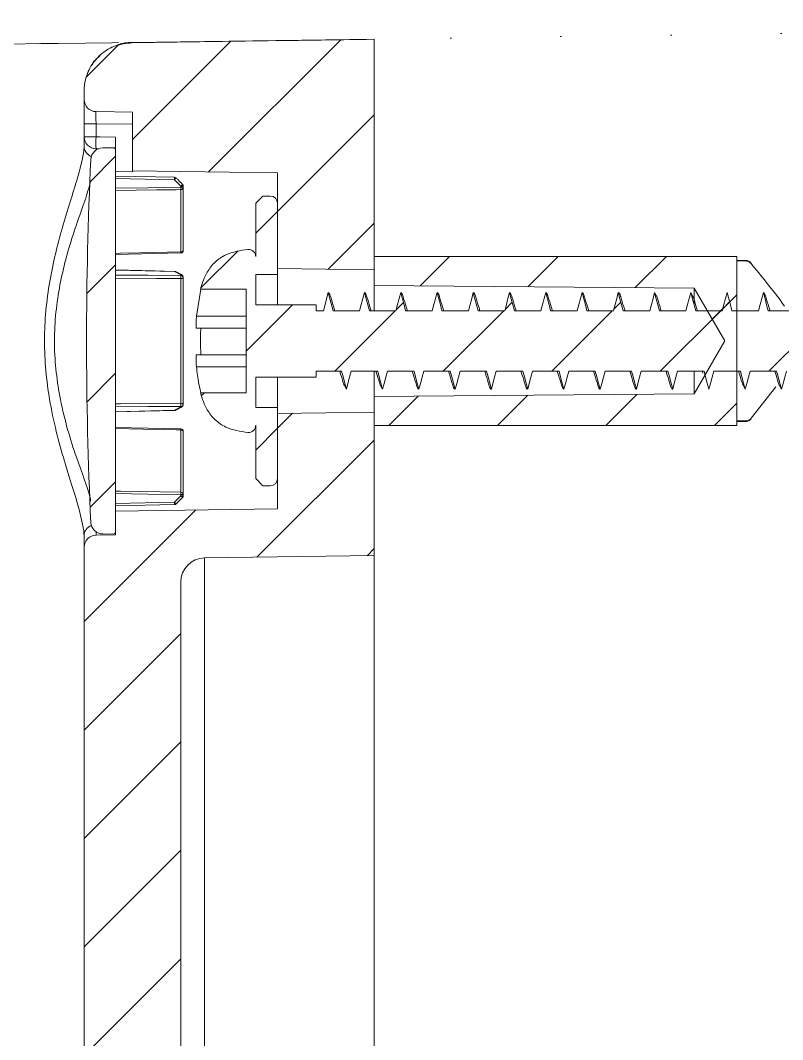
# Model space of a CAD drawing. Extents: x 1522 to 1942, y -990 to -693.
# Drawn here: x 1758.74 to 1765.05, y -805.4 to -796.96 of the extents above; entities that cross this region are included whole.
import ezdxf

# ---------------------------------------------------------------- set-up
doc = ezdxf.new("R2010")
doc.units = 0
doc.header["$LTSCALE"] = 7
doc.header["$MEASUREMENT"] = 0
doc.layers.get('0').update_dxf_attribs({"color": 2, "linetype": 'CONTINUOUS'})
pattern_1 = [(45, (1635.147, -811.1122), (-0.4490128, 0.4490128), [])]

msp = doc.modelspace()

# ---------------------------------------------------------------- hatches: boundary and pattern name
at = {"linetype": 'Continuous', "lineweight": 0}
h = msp.add_hatch(dxfattribs=at)
h.set_pattern_fill('ANSI31', color=2, scale=0.2, style=0)
h.set_pattern_definition(pattern_1)
edge = h.paths.add_edge_path(flags=0)
edge.add_line((1760.871, -798.2207), (1760.871, -799.012))
edge.add_line((1760.871, -799.012), (1761.671, -799.0232))
edge.add_line((1761.671, -799.0232), (1761.671, -797.1139))
edge.add_ellipse((1768.8507, -799.612), major_axis=(-186.2173, -2.6003), ratio=0.01396082, start_angle=272.198432, end_angle=272.816198)
edge.add_spline(control_points=[(1759.6652, -797.1432), (1759.6198, -797.1438), (1759.574, -797.1524), (1759.5315, -797.1683), (1759.4895, -797.1839), (1759.4496, -797.2071), (1759.4152, -797.2357), (1759.3808, -797.2644), (1759.3508, -797.2995), (1759.3278, -797.3379), (1759.3164, -797.357), (1759.3066, -797.3771), (1759.2985, -797.3977), (1759.2965, -797.4029), (1759.2946, -797.4081), (1759.2928, -797.4133), (1759.291, -797.4186), (1759.2893, -797.4238), (1759.2877, -797.4291), (1759.2861, -797.4344), (1759.2847, -797.4398), (1759.2833, -797.4451), (1759.2826, -797.4478), (1759.282, -797.4505), (1759.2814, -797.4532), (1759.2801, -797.4586), (1759.279, -797.464), (1759.2779, -797.4694), (1759.2769, -797.4749), (1759.276, -797.4803), (1759.2752, -797.4858), (1759.2748, -797.4885), (1759.2744, -797.4913), (1759.2741, -797.494), (1759.2734, -797.4995), (1759.2728, -797.505), (1759.2724, -797.5105), (1759.2722, -797.5133), (1759.272, -797.5161), (1759.2718, -797.5188), (1759.2716, -797.5216), (1759.2715, -797.5243), (1759.2714, -797.5271), (1759.2711, -797.5326), (1759.271, -797.5382), (1759.271, -797.5437)], knot_values=[0, 0, 0, 0, 0.00068, 0.00068, 0.00068, 0.001352, 0.001352, 0.001352, 0.002024, 0.002024, 0.002024, 0.002353, 0.002353, 0.002353, 0.002435, 0.002435, 0.002435, 0.002517, 0.002517, 0.002517, 0.002599, 0.002599, 0.002599, 0.00264, 0.00264, 0.00264, 0.002721, 0.002721, 0.002721, 0.002803, 0.002803, 0.002803, 0.002844, 0.002844, 0.002844, 0.002926, 0.002926, 0.002926, 0.002967, 0.002967, 0.002967, 0.003008, 0.003008, 0.003008, 0.00309, 0.00309, 0.00309, 0.00309], weights=[1, 1, 1, 1, 1, 1, 1, 1, 1, 1, 1, 1, 1, 1, 1, 1, 1, 1, 1, 1, 1, 1, 1, 1, 1, 1, 1, 1, 1, 1, 1, 1, 1, 1, 1, 1, 1, 1, 1, 1, 1, 1, 1, 1, 1, 1], degree=3, periodic=0)
edge.add_line((1759.271, -797.5437), (1759.271, -797.6134))
edge.add_arc((1759.371, -797.6134), 0.1, 180, 269.2)
edge.add_line((1759.3696, -797.7134), (1759.671, -797.7176))
edge.add_line((1759.671, -797.7176), (1759.671, -798.204))
edge.add_line((1759.671, -798.204), (1760.871, -798.2207))
h = msp.add_hatch(dxfattribs=at)
h.set_pattern_fill('ANSI31', color=2, scale=0.2, style=0)
h.set_pattern_definition(pattern_1)
edge = h.paths.add_edge_path(flags=0)
edge.add_arc((1759.4263, -798.1139), 0.1, 91, 177.29803)
edge.add_arc((1791.1715, -799.612), 31.8805, 177.29803, 182.70197)
edge.add_arc((1759.4263, -801.1102), 0.1, 182.70197, 269)
edge.add_line((1759.4246, -801.2102), (1759.5107, -801.2117))
edge.add_arc((1759.511, -801.1917), 0.02, 269, 360)
edge.add_line((1759.531, -801.1917), (1759.531, -798.0324))
edge.add_arc((1759.511, -798.0324), 0.02, 0, 91)
edge.add_line((1759.5107, -798.0124), (1759.4246, -798.0139))
h = msp.add_hatch(dxfattribs=at)
h.set_pattern_fill('ANSI31', color=2, scale=0.2, style=0)
h.set_pattern_definition(pattern_1)
edge = h.paths.add_edge_path(flags=0)
edge.add_line((1761.291, -799.212), (1761.2508, -799.362))
edge.add_line((1761.2508, -799.362), (1761.191, -799.362))
edge.add_line((1761.191, -799.362), (1761.191, -799.312))
edge.add_line((1761.191, -799.312), (1760.691, -799.312))
edge.add_line((1760.691, -799.312), (1760.691, -799.062))
edge.add_line((1760.691, -799.062), (1760.871, -799.062))
edge.add_line((1760.871, -799.062), (1760.871, -798.472))
edge.add_arc((1760.811, -798.472), 0.06, 0, 90)
edge.add_line((1760.811, -798.412), (1760.751, -798.412))
edge.add_line((1760.751, -798.412), (1760.691, -798.472))
edge.add_line((1760.691, -798.472), (1760.691, -798.9142))
edge.add_arc((1760.631, -798.9142), 0.06, 0, 94.37793)
edge.add_spline(control_points=[(1760.6264, -798.8544), (1760.404, -798.8714), (1760.288, -798.9804), (1760.2333, -799.182)], knot_values=[0.055884, 0.055884, 0.055884, 0.055884, 0.659342, 0.659342, 0.659342, 0.659342], weights=[1, 1, 1, 1], degree=3, periodic=0)
edge.add_line((1760.2333, -799.182), (1760.611, -799.182))
edge.add_line((1760.611, -799.182), (1760.611, -800.042))
edge.add_line((1760.611, -800.042), (1760.2333, -800.042))
edge.add_spline(control_points=[(1760.2333, -800.042), (1760.288, -800.2436), (1760.404, -800.3526), (1760.6264, -800.3697)], knot_values=[0.340658, 0.340658, 0.340658, 0.340658, 0.944116, 0.944116, 0.944116, 0.944116], weights=[1, 1, 1, 1], degree=3, periodic=0)
edge.add_arc((1760.631, -800.3098), 0.06, 265.62207, 360)
edge.add_line((1760.691, -800.3098), (1760.691, -800.752))
edge.add_line((1760.691, -800.752), (1760.751, -800.812))
edge.add_line((1760.751, -800.812), (1760.811, -800.812))
edge.add_arc((1760.811, -800.752), 0.06, 270, 360)
edge.add_line((1760.871, -800.752), (1760.871, -800.162))
edge.add_line((1760.871, -800.162), (1760.691, -800.162))
edge.add_line((1760.691, -800.162), (1760.691, -799.912))
edge.add_line((1760.691, -799.912), (1761.191, -799.912))
edge.add_line((1761.191, -799.912), (1761.191, -799.862))
edge.add_line((1761.191, -799.862), (1761.4008, -799.862))
edge.add_line((1761.4008, -799.862), (1761.441, -800.012))
edge.add_line((1761.441, -800.012), (1761.4812, -799.862))
edge.add_line((1761.4812, -799.862), (1761.7008, -799.862))
edge.add_line((1761.7008, -799.862), (1761.741, -800.012))
edge.add_line((1761.741, -800.012), (1761.7812, -799.862))
edge.add_line((1761.7812, -799.862), (1762.0008, -799.862))
edge.add_line((1762.0008, -799.862), (1762.041, -800.012))
edge.add_line((1762.041, -800.012), (1762.0812, -799.862))
edge.add_line((1762.0812, -799.862), (1762.3008, -799.862))
edge.add_line((1762.3008, -799.862), (1762.341, -800.012))
edge.add_line((1762.341, -800.012), (1762.3812, -799.862))
edge.add_line((1762.3812, -799.862), (1762.6008, -799.862))
edge.add_line((1762.6008, -799.862), (1762.641, -800.012))
edge.add_line((1762.641, -800.012), (1762.6812, -799.862))
edge.add_line((1762.6812, -799.862), (1762.9008, -799.862))
edge.add_line((1762.9008, -799.862), (1762.941, -800.012))
edge.add_line((1762.941, -800.012), (1762.9812, -799.862))
edge.add_line((1762.9812, -799.862), (1763.2008, -799.862))
edge.add_line((1763.2008, -799.862), (1763.241, -800.012))
edge.add_line((1763.241, -800.012), (1763.2812, -799.862))
edge.add_line((1763.2812, -799.862), (1763.5008, -799.862))
edge.add_line((1763.5008, -799.862), (1763.541, -800.012))
edge.add_line((1763.541, -800.012), (1763.5812, -799.862))
edge.add_line((1763.5812, -799.862), (1763.8008, -799.862))
edge.add_line((1763.8008, -799.862), (1763.841, -800.012))
edge.add_line((1763.841, -800.012), (1763.8812, -799.862))
edge.add_line((1763.8812, -799.862), (1764.1008, -799.862))
edge.add_line((1764.1008, -799.862), (1764.141, -800.012))
edge.add_line((1764.141, -800.012), (1764.1812, -799.862))
edge.add_line((1764.1812, -799.862), (1764.4008, -799.862))
edge.add_line((1764.4008, -799.862), (1764.441, -800.012))
edge.add_line((1764.441, -800.012), (1764.4812, -799.862))
edge.add_line((1764.4812, -799.862), (1764.7008, -799.862))
edge.add_line((1764.7008, -799.862), (1764.741, -800.012))
edge.add_line((1764.741, -800.012), (1764.7812, -799.862))
edge.add_line((1764.7812, -799.862), (1765.0008, -799.862))
edge.add_line((1765.0008, -799.862), (1765.041, -800.012))
edge.add_line((1765.041, -800.012), (1765.0812, -799.862))
edge.add_line((1765.0812, -799.862), (1765.3008, -799.862))
edge.add_line((1765.3008, -799.862), (1765.341, -800.012))
edge.add_line((1765.341, -800.012), (1765.3812, -799.862))
edge.add_line((1765.3812, -799.862), (1765.6008, -799.862))
edge.add_line((1765.6008, -799.862), (1765.641, -800.012))
edge.add_line((1765.641, -800.012), (1765.6812, -799.862))
edge.add_line((1765.6812, -799.862), (1765.9008, -799.862))
edge.add_line((1765.9008, -799.862), (1765.941, -800.012))
edge.add_line((1765.941, -800.012), (1765.9812, -799.862))
edge.add_line((1765.9812, -799.862), (1766.2008, -799.862))
edge.add_line((1766.2008, -799.862), (1766.241, -800.012))
edge.add_line((1766.241, -800.012), (1766.2812, -799.862))
edge.add_line((1766.2812, -799.862), (1766.5008, -799.862))
edge.add_line((1766.5008, -799.862), (1766.541, -800.012))
edge.add_line((1766.541, -800.012), (1766.5812, -799.862))
edge.add_line((1766.5812, -799.862), (1766.8008, -799.862))
edge.add_line((1766.8008, -799.862), (1766.841, -800.012))
edge.add_line((1766.841, -800.012), (1766.8812, -799.862))
edge.add_line((1766.8812, -799.862), (1767.1008, -799.862))
edge.add_line((1767.1008, -799.862), (1767.141, -800.012))
edge.add_line((1767.141, -800.012), (1767.1812, -799.862))
edge.add_line((1767.1812, -799.862), (1767.4008, -799.862))
edge.add_line((1767.4008, -799.862), (1767.441, -800.012))
edge.add_line((1767.441, -800.012), (1767.4812, -799.862))
edge.add_line((1767.4812, -799.862), (1767.7008, -799.862))
edge.add_line((1767.7008, -799.862), (1767.741, -800.012))
edge.add_line((1767.741, -800.012), (1767.7812, -799.862))
edge.add_line((1767.7812, -799.862), (1767.858, -799.862))
edge.add_line((1767.858, -799.862), (1767.9219, -799.8251))
edge.add_line((1767.9219, -799.8251), (1767.941, -799.8966))
edge.add_line((1767.941, -799.8966), (1767.9672, -799.799))
edge.add_line((1767.9672, -799.799), (1768.291, -799.612))
edge.add_line((1768.291, -799.612), (1767.8672, -799.3673))
edge.add_line((1767.8672, -799.3673), (1767.841, -799.2698))
edge.add_line((1767.841, -799.2698), (1767.8163, -799.362))
edge.add_line((1767.8163, -799.362), (1767.6312, -799.362))
edge.add_line((1767.6312, -799.362), (1767.591, -799.212))
edge.add_line((1767.591, -799.212), (1767.5508, -799.362))
edge.add_line((1767.5508, -799.362), (1767.3312, -799.362))
edge.add_line((1767.3312, -799.362), (1767.291, -799.212))
edge.add_line((1767.291, -799.212), (1767.2508, -799.362))
edge.add_line((1767.2508, -799.362), (1767.0312, -799.362))
edge.add_line((1767.0312, -799.362), (1766.991, -799.212))
edge.add_line((1766.991, -799.212), (1766.9508, -799.362))
edge.add_line((1766.9508, -799.362), (1766.7312, -799.362))
edge.add_line((1766.7312, -799.362), (1766.691, -799.212))
edge.add_line((1766.691, -799.212), (1766.6508, -799.362))
edge.add_line((1766.6508, -799.362), (1766.4312, -799.362))
edge.add_line((1766.4312, -799.362), (1766.391, -799.212))
edge.add_line((1766.391, -799.212), (1766.3508, -799.362))
edge.add_line((1766.3508, -799.362), (1766.1312, -799.362))
edge.add_line((1766.1312, -799.362), (1766.091, -799.212))
edge.add_line((1766.091, -799.212), (1766.0508, -799.362))
edge.add_line((1766.0508, -799.362), (1765.8312, -799.362))
edge.add_line((1765.8312, -799.362), (1765.791, -799.212))
edge.add_line((1765.791, -799.212), (1765.7508, -799.362))
edge.add_line((1765.7508, -799.362), (1765.5312, -799.362))
edge.add_line((1765.5312, -799.362), (1765.491, -799.212))
edge.add_line((1765.491, -799.212), (1765.4508, -799.362))
edge.add_line((1765.4508, -799.362), (1765.2312, -799.362))
edge.add_line((1765.2312, -799.362), (1765.191, -799.212))
edge.add_line((1765.191, -799.212), (1765.1508, -799.362))
edge.add_line((1765.1508, -799.362), (1764.9312, -799.362))
edge.add_line((1764.9312, -799.362), (1764.891, -799.212))
edge.add_line((1764.891, -799.212), (1764.8508, -799.362))
edge.add_line((1764.8508, -799.362), (1764.6312, -799.362))
edge.add_line((1764.6312, -799.362), (1764.591, -799.212))
edge.add_line((1764.591, -799.212), (1764.5508, -799.362))
edge.add_line((1764.5508, -799.362), (1764.3312, -799.362))
edge.add_line((1764.3312, -799.362), (1764.291, -799.212))
edge.add_line((1764.291, -799.212), (1764.2508, -799.362))
edge.add_line((1764.2508, -799.362), (1764.0312, -799.362))
edge.add_line((1764.0312, -799.362), (1763.991, -799.212))
edge.add_line((1763.991, -799.212), (1763.9508, -799.362))
edge.add_line((1763.9508, -799.362), (1763.7312, -799.362))
edge.add_line((1763.7312, -799.362), (1763.691, -799.212))
edge.add_line((1763.691, -799.212), (1763.6508, -799.362))
edge.add_line((1763.6508, -799.362), (1763.4312, -799.362))
edge.add_line((1763.4312, -799.362), (1763.391, -799.212))
edge.add_line((1763.391, -799.212), (1763.3508, -799.362))
edge.add_line((1763.3508, -799.362), (1763.1312, -799.362))
edge.add_line((1763.1312, -799.362), (1763.091, -799.212))
edge.add_line((1763.091, -799.212), (1763.0508, -799.362))
edge.add_line((1763.0508, -799.362), (1762.8312, -799.362))
edge.add_line((1762.8312, -799.362), (1762.791, -799.212))
edge.add_line((1762.791, -799.212), (1762.7508, -799.362))
edge.add_line((1762.7508, -799.362), (1762.5312, -799.362))
edge.add_line((1762.5312, -799.362), (1762.491, -799.212))
edge.add_line((1762.491, -799.212), (1762.4508, -799.362))
edge.add_line((1762.4508, -799.362), (1762.2312, -799.362))
edge.add_line((1762.2312, -799.362), (1762.191, -799.212))
edge.add_line((1762.191, -799.212), (1762.1508, -799.362))
edge.add_line((1762.1508, -799.362), (1761.9312, -799.362))
edge.add_line((1761.9312, -799.362), (1761.891, -799.212))
edge.add_line((1761.891, -799.212), (1761.8508, -799.362))
edge.add_line((1761.8508, -799.362), (1761.6312, -799.362))
edge.add_line((1761.6312, -799.362), (1761.591, -799.212))
edge.add_line((1761.591, -799.212), (1761.5508, -799.362))
edge.add_line((1761.5508, -799.362), (1761.3312, -799.362))
edge.add_line((1761.3312, -799.362), (1761.291, -799.212))
h = msp.add_hatch(dxfattribs=at)
h.set_pattern_fill('ANSI31', color=2, scale=0.2, style=0)
h.set_pattern_definition(pattern_1)
h.paths.add_polyline_path([(1761.671, -800.312), (1764.671, -800.312), (1764.671, -798.912), (1761.671, -798.912), (1761.671, -799.152), (1764.3188, -799.1751), (1764.571, -799.612), (1764.3188, -800.0489), (1761.671, -800.072)], flags=0)
h = msp.add_hatch(dxfattribs=at)
h.set_pattern_fill('ANSI31', color=2, scale=0.2, style=0)
h.set_pattern_definition(pattern_1)
edge = h.paths.add_edge_path(flags=0)
edge.add_line((1759.531, -801.022), (1759.531, -801.2184))
edge.add_line((1759.531, -801.2184), (1759.3696, -801.2206))
edge.add_arc((1759.371, -801.3206), 0.1, 90.8, 180)
edge.add_line((1759.271, -801.3206), (1759.271, -820.9034))
edge.add_arc((1759.371, -820.9034), 0.1, 180, 269.2)
edge.add_line((1759.3696, -821.0034), (1759.531, -821.0057))
edge.add_line((1759.531, -821.0057), (1759.531, -821.202))
edge.add_line((1759.531, -821.202), (1760.871, -821.2207))
edge.add_line((1760.871, -821.2207), (1760.871, -821.832))
edge.add_line((1760.871, -821.832), (1761.671, -821.8432))
edge.add_line((1761.671, -821.8432), (1761.671, -820.8344))
edge.add_line((1761.671, -820.8344), (1760.2682, -820.8148))
edge.add_arc((1760.271, -820.6148), 0.2, 180, 269.2, ccw=False)
edge.add_line((1760.071, -820.6148), (1760.071, -801.6093))
edge.add_arc((1760.271, -801.6093), 0.2, 90.8, 180, ccw=False)
edge.add_line((1760.2682, -801.4093), (1761.671, -801.3897))
edge.add_line((1761.671, -801.3897), (1761.671, -800.2009))
edge.add_line((1761.671, -800.2009), (1760.871, -800.212))
edge.add_line((1760.871, -800.212), (1760.871, -801.0033))
edge.add_line((1760.871, -801.0033), (1759.531, -801.022))

# ---------------------------------------------------------------- linework, layer by layer
at = {"color": 7, "linetype": 'Continuous', "lineweight": 15}
for p, q in [((1758.5967, -797.155), (1758.9742, -797.1497)), ((1758.9742, -797.1497), (1759.2807, -797.1454)), ((1759.2807, -797.1454), (1759.4996, -797.1423)), ((1759.4996, -797.1423), (1759.556, -797.1416)), ((1759.6654, -797.14), (1759.6652, -797.1432)), ((1761.671, -797.112), (1759.6654, -797.14)), ((1761.671, -797.112), (1761.671, -797.1139)), ((1761.671, -797.1139), (1761.671, -799.0232)), ((1759.405, -797.2476), (1759.3649, -797.2844)), ((1759.3101, -797.3743), (1759.2983, -797.3949)), ((1759.271, -797.54), (1759.271, -797.5437)), ((1759.271, -797.6134), (1759.271, -797.5437)), ((1759.271, -797.8134), (1759.271, -797.6134)), ((1759.671, -797.7176), (1759.3696, -797.7134)), ((1759.671, -797.7176), (1759.671, -798.204)), ((1759.271, -797.8134), (1759.3696, -797.8134)), ((1759.271, -797.9216), (1759.271, -797.8134)), ((1759.671, -797.8176), (1759.3696, -797.8134)), ((1759.3696, -797.8134), (1759.3696, -797.9216)), ((1759.271, -797.9216), (1759.3696, -797.9216)), ((1759.271, -797.9984), (1759.271, -797.9216)), ((1759.531, -798.0324), (1759.531, -797.9235)), ((1759.5107, -798.0124), (1759.4246, -798.0139)), ((1759.531, -801.1917), (1759.531, -798.0324)), ((1759.671, -798.2114), (1759.531, -798.2096)), ((1760.0185, -798.2767), (1759.531, -798.2674)), ((1760.871, -798.2207), (1759.671, -798.204)), ((1759.671, -798.2114), (1759.671, -798.204)), ((1760.0714, -798.3299), (1760.0185, -798.2767)), ((1760.871, -799.012), (1760.871, -798.2207)), ((1760.0714, -798.3392), (1760.0714, -798.3299)), ((1760.091, -798.3299), (1760.0714, -798.3299)), ((1760.0714, -798.3392), (1760.091, -798.3392)), ((1760.0714, -798.8752), (1760.0714, -798.3591)), ((1760.091, -798.3299), (1760.091, -798.3392)), ((1760.091, -798.3392), (1760.091, -798.8635)), ((1760.691, -798.472), (1760.751, -798.412)), ((1760.811, -798.412), (1760.751, -798.412)), ((1760.691, -798.472), (1760.691, -798.9142)), ((1760.871, -798.472), (1760.871, -799.062)), ((1759.531, -798.896), (1760.0715, -798.8836)), ((1761.671, -798.912), (1764.671, -798.912)), ((1761.671, -799.152), (1761.671, -798.912)), ((1764.671, -800.312), (1764.671, -798.912)), ((1764.671, -798.9452), (1764.7441, -798.9452)), ((1764.7441, -798.95), (1764.671, -798.95)), ((1760.0185, -799.0383), (1759.531, -799.0263)), ((1760.871, -799.012), (1761.671, -799.0232)), ((1760.0714, -799.0657), (1760.0185, -799.0383)), ((1760.0714, -799.0704), (1760.0714, -799.0657)), ((1760.0714, -800.1282), (1760.0714, -799.0959)), ((1760.091, -799.0831), (1760.091, -799.0877)), ((1760.091, -799.0877), (1760.091, -800.1364)), ((1760.871, -799.062), (1760.691, -799.062)), ((1760.691, -799.312), (1760.691, -799.062)), ((1760.871, -799.312), (1760.871, -799.062)), ((1760.2004, -799.4059), (1760.2375, -799.182)), ((1760.2333, -799.182), (1760.611, -799.182)), ((1760.611, -800.042), (1760.611, -799.182)), ((1761.671, -799.152), (1761.671, -799.362)), ((1761.671, -799.152), (1764.3188, -799.1751)), ((1764.3188, -799.1751), (1764.3188, -799.3041)), ((1764.3188, -799.1751), (1764.571, -799.612)), ((1761.291, -799.212), (1761.2508, -799.362)), ((1761.3312, -799.362), (1761.291, -799.212)), ((1763.991, -799.212), (1764.0112, -799.2487)), ((1764.291, -799.212), (1764.3114, -799.2529)), ((1761.191, -799.312), (1760.691, -799.312)), ((1761.191, -799.362), (1761.191, -799.312)), ((1761.2508, -799.362), (1761.191, -799.362)), ((1761.5508, -799.362), (1761.3312, -799.362)), ((1761.8508, -799.362), (1761.6312, -799.362)), ((1762.1508, -799.362), (1761.9312, -799.362)), ((1762.4508, -799.362), (1762.2312, -799.362)), ((1762.7508, -799.362), (1762.5312, -799.362)), ((1763.0508, -799.362), (1762.8312, -799.362)), ((1763.3508, -799.362), (1763.1312, -799.362)), ((1763.6508, -799.362), (1763.4312, -799.362)), ((1763.9508, -799.362), (1763.7312, -799.362)), ((1764.2508, -799.362), (1764.0312, -799.362)), ((1764.5508, -799.362), (1764.3312, -799.362)), ((1764.8508, -799.362), (1764.6312, -799.362)), ((1765.1508, -799.362), (1764.9312, -799.362)), ((1760.611, -799.4059), (1760.2004, -799.4059)), ((1760.611, -799.5059), (1760.2007, -799.5059)), ((1764.571, -799.612), (1764.3188, -800.0489)), ((1760.611, -799.7259), (1760.2004, -799.7259)), ((1760.611, -799.8259), (1760.2007, -799.8259)), ((1761.191, -799.862), (1761.4008, -799.862)), ((1761.191, -799.912), (1761.191, -799.862)), ((1761.4812, -799.862), (1761.7008, -799.862)), ((1761.671, -799.862), (1761.671, -800.072)), ((1761.7812, -799.862), (1762.0008, -799.862)), ((1762.0812, -799.862), (1762.3008, -799.862)), ((1762.3812, -799.862), (1762.6008, -799.862)), ((1762.6812, -799.862), (1762.9008, -799.862)), ((1762.9812, -799.862), (1763.2008, -799.862)), ((1763.2812, -799.862), (1763.5008, -799.862)), ((1763.5812, -799.862), (1763.8008, -799.862)), ((1763.8812, -799.862), (1764.1008, -799.862)), ((1764.1812, -799.862), (1764.4008, -799.862)), ((1764.3188, -799.862), (1764.3188, -800.0489)), ((1764.3858, -799.862), (1764.3915, -799.88)), ((1764.4812, -799.862), (1764.7008, -799.862)), ((1764.7812, -799.862), (1765.0008, -799.862)), ((1760.691, -799.912), (1761.191, -799.912)), ((1760.691, -800.162), (1760.691, -799.912)), ((1760.871, -800.162), (1760.871, -799.912)), ((1760.611, -800.042), (1760.2333, -800.042)), ((1761.4206, -799.9701), (1761.441, -800.012)), ((1764.3188, -800.0489), (1761.671, -800.072)), ((1761.7208, -799.9743), (1761.741, -800.012)), ((1764.7207, -799.9711), (1764.741, -800.012)), ((1764.7889, -800.2527), (1764.9955, -799.9908)), ((1765.0209, -799.9754), (1765.041, -800.012)), ((1761.671, -800.312), (1761.671, -800.072)), ((1759.531, -800.1978), (1760.0185, -800.1857)), ((1759.531, -800.2004), (1760.0187, -800.1884)), ((1760.0185, -800.1857), (1760.0714, -800.1583)), ((1760.0714, -800.1583), (1760.0714, -800.1537)), ((1760.091, -800.1364), (1760.091, -800.141)), ((1760.691, -800.162), (1760.871, -800.162)), ((1760.871, -800.162), (1760.871, -800.752)), ((1761.671, -800.2009), (1760.871, -800.212)), ((1760.871, -801.0033), (1760.871, -800.212)), ((1761.671, -800.2009), (1761.671, -801.3897)), ((1764.671, -800.274), (1764.7441, -800.274)), ((1764.7441, -800.2789), (1764.671, -800.2789)), ((1760.0715, -800.3405), (1759.531, -800.328)), ((1760.0714, -800.865), (1760.0714, -800.3488)), ((1760.091, -800.3605), (1760.091, -800.8849)), ((1760.691, -800.3098), (1760.691, -800.752)), ((1764.671, -800.312), (1761.671, -800.312)), ((1760.751, -800.812), (1760.691, -800.752)), ((1760.0185, -800.9473), (1760.0714, -800.8941)), ((1760.0714, -800.8941), (1760.0714, -800.8849)), ((1760.091, -800.8849), (1760.0714, -800.8849)), ((1760.0714, -800.8941), (1760.091, -800.8941)), ((1760.091, -800.8849), (1760.091, -800.8941)), ((1760.751, -800.812), (1760.811, -800.812)), ((1759.531, -800.9567), (1760.0185, -800.9473)), ((1759.531, -800.9767), (1760.0185, -800.9673)), ((1759.531, -801.022), (1760.871, -801.0033)), ((1759.531, -801.2184), (1759.531, -801.022)), ((1759.271, -801.3206), (1759.271, -801.2257)), ((1759.531, -801.2184), (1759.3696, -801.2206)), ((1759.4246, -801.2102), (1759.5107, -801.2117)), ((1759.271, -820.9034), (1759.271, -801.3206)), ((1761.671, -801.3897), (1760.2682, -801.4093)), ((1761.671, -814.112), (1761.671, -801.3897)), ((1760.071, -820.6148), (1760.071, -801.6093))]:
    msp.add_line(p, q, dxfattribs=at)
at = {"color": 8, "linetype": 'Continuous', "lineweight": 15}
for p, q in [((1759.3696, -798.0205), (1759.3696, -798.0315)), ((1759.3916, -798.0208), (1759.3696, -798.0205)), ((1759.531, -798.0225), (1759.5279, -798.0224)), ((1759.3696, -801.1925), (1759.3696, -801.2206)), ((1760.2682, -801.4093), (1760.2682, -814.092))]:
    msp.add_line(p, q, dxfattribs=at)
at = {"color": 7, "linetype": 'Continuous', "lineweight": 15, "flags": 128}
for points in [[(1759.3696, -797.9216), (1759.4021, -797.922), (1759.531, -797.9235)], [(1760.0185, -798.2567), (1759.8613, -798.2537), (1759.531, -798.2474)], [(1759.531, -798.3477), (1759.8009, -798.3434), (1760.0714, -798.3392)], [(1760.0714, -798.3591), (1760.0314, -798.3597), (1759.8714, -798.3622), (1759.531, -798.3676)], [(1760.0714, -798.8752), (1760.0752, -798.8749), (1760.0789, -798.8743), (1760.0823, -798.8732), (1760.0853, -798.8717), (1760.0877, -798.8699), (1760.0895, -798.8679), (1760.0906, -798.8658), (1760.091, -798.8635)], [(1759.531, -798.8875), (1759.571, -798.8866), (1759.731, -798.883), (1760.0714, -798.8752)], [(1760.0187, -799.0357), (1759.8565, -799.0317), (1759.531, -799.0236)], [(1759.531, -799.0665), (1759.8009, -799.0684), (1760.0714, -799.0704)], [(1760.0714, -799.0959), (1760.0314, -799.0956), (1759.8714, -799.0945), (1759.531, -799.0921)], [(1760.091, -799.0877), (1760.0906, -799.0893), (1760.0895, -799.0908), (1760.0877, -799.0922), (1760.0853, -799.0934), (1760.0823, -799.0944), (1760.0789, -799.0952), (1760.0752, -799.0957), (1760.0714, -799.0959)], [(1761.591, -799.212), (1761.5782, -799.2597), (1761.5645, -799.3109), (1761.5508, -799.362)], [(1761.6312, -799.362), (1761.6184, -799.3144), (1761.6047, -799.2632), (1761.591, -799.212)], [(1761.891, -799.212), (1761.8782, -799.2597), (1761.8645, -799.3109), (1761.8508, -799.362)], [(1761.9312, -799.362), (1761.9184, -799.3144), (1761.9047, -799.2632), (1761.891, -799.212)], [(1762.191, -799.212), (1762.1782, -799.2597), (1762.1645, -799.3109), (1762.1508, -799.362)], [(1762.2312, -799.362), (1762.2184, -799.3144), (1762.2047, -799.2632), (1762.191, -799.212)], [(1762.491, -799.212), (1762.4782, -799.2597), (1762.4645, -799.3109), (1762.4508, -799.362)], [(1762.5312, -799.362), (1762.5184, -799.3144), (1762.5047, -799.2632), (1762.491, -799.212)], [(1762.791, -799.212), (1762.7782, -799.2597), (1762.7645, -799.3109), (1762.7508, -799.362)], [(1762.8312, -799.362), (1762.8184, -799.3144), (1762.8047, -799.2632), (1762.791, -799.212)], [(1763.091, -799.212), (1763.0782, -799.2597), (1763.0645, -799.3109), (1763.0508, -799.362)], [(1763.1312, -799.362), (1763.1184, -799.3144), (1763.1047, -799.2632), (1763.091, -799.212)], [(1763.391, -799.212), (1763.3782, -799.2597), (1763.3645, -799.3109), (1763.3508, -799.362)], [(1763.4312, -799.362), (1763.4184, -799.3144), (1763.4047, -799.2632), (1763.391, -799.212)], [(1763.691, -799.212), (1763.6782, -799.2597), (1763.6645, -799.3109), (1763.6508, -799.362)], [(1763.7312, -799.362), (1763.7184, -799.3144), (1763.7047, -799.2632), (1763.691, -799.212)], [(1763.991, -799.212), (1763.9782, -799.2597), (1763.9645, -799.3109), (1763.9508, -799.362)], [(1764.0312, -799.362), (1764.0184, -799.3144), (1764.0047, -799.2632), (1763.991, -799.212)], [(1764.291, -799.212), (1764.2782, -799.2597), (1764.2645, -799.3109), (1764.2508, -799.362)], [(1764.3312, -799.362), (1764.3184, -799.3144), (1764.3047, -799.2632), (1764.291, -799.212)], [(1764.591, -799.212), (1764.5782, -799.2597), (1764.5645, -799.3109), (1764.5508, -799.362)], [(1764.6312, -799.362), (1764.6184, -799.3144), (1764.6047, -799.2632), (1764.591, -799.212)], [(1764.891, -799.212), (1764.8782, -799.2597), (1764.8645, -799.3109), (1764.8508, -799.362)], [(1764.9312, -799.362), (1764.9184, -799.3144), (1764.9047, -799.2632), (1764.891, -799.212)], [(1761.4008, -799.862), (1761.4136, -799.9097), (1761.4273, -799.9609), (1761.441, -800.012)], [(1761.441, -800.012), (1761.4538, -799.9644), (1761.4675, -799.9132), (1761.4812, -799.862)], [(1761.7008, -799.862), (1761.7136, -799.9097), (1761.7273, -799.9609), (1761.741, -800.012)], [(1761.741, -800.012), (1761.7538, -799.9644), (1761.7675, -799.9132), (1761.7812, -799.862)], [(1762.0008, -799.862), (1762.0136, -799.9097), (1762.0273, -799.9609), (1762.041, -800.012)], [(1762.041, -800.012), (1762.0538, -799.9644), (1762.0675, -799.9132), (1762.0812, -799.862)], [(1762.3008, -799.862), (1762.3136, -799.9097), (1762.3273, -799.9609), (1762.341, -800.012)], [(1762.341, -800.012), (1762.3538, -799.9644), (1762.3675, -799.9132), (1762.3812, -799.862)], [(1762.6008, -799.862), (1762.6136, -799.9097), (1762.6273, -799.9609), (1762.641, -800.012)], [(1762.641, -800.012), (1762.6538, -799.9644), (1762.6675, -799.9132), (1762.6812, -799.862)], [(1762.9008, -799.862), (1762.9136, -799.9097), (1762.9273, -799.9609), (1762.941, -800.012)], [(1762.941, -800.012), (1762.9538, -799.9644), (1762.9675, -799.9132), (1762.9812, -799.862)], [(1763.2008, -799.862), (1763.2136, -799.9097), (1763.2273, -799.9609), (1763.241, -800.012)], [(1763.241, -800.012), (1763.2538, -799.9644), (1763.2675, -799.9132), (1763.2812, -799.862)], [(1763.5008, -799.862), (1763.5136, -799.9097), (1763.5273, -799.9609), (1763.541, -800.012)], [(1763.541, -800.012), (1763.5538, -799.9644), (1763.5675, -799.9132), (1763.5812, -799.862)], [(1763.8008, -799.862), (1763.8136, -799.9097), (1763.8273, -799.9609), (1763.841, -800.012)], [(1763.841, -800.012), (1763.8538, -799.9644), (1763.8675, -799.9132), (1763.8812, -799.862)], [(1764.1008, -799.862), (1764.1136, -799.9097), (1764.1273, -799.9609), (1764.141, -800.012)], [(1764.141, -800.012), (1764.1538, -799.9644), (1764.1675, -799.9132), (1764.1812, -799.862)], [(1764.4008, -799.862), (1764.4136, -799.9097), (1764.4273, -799.9609), (1764.441, -800.012)], [(1764.441, -800.012), (1764.4538, -799.9644), (1764.4675, -799.9132), (1764.4812, -799.862)], [(1764.7008, -799.862), (1764.7136, -799.9097), (1764.7273, -799.9609), (1764.741, -800.012)], [(1764.741, -800.012), (1764.7538, -799.9644), (1764.7675, -799.9132), (1764.7812, -799.862)], [(1765.0008, -799.862), (1765.0136, -799.9097), (1765.0273, -799.9609), (1765.041, -800.012)], [(1765.041, -800.012), (1765.0538, -799.9644), (1765.0675, -799.9132), (1765.0812, -799.862)], [(1759.531, -800.1319), (1759.571, -800.1317), (1759.731, -800.1306), (1760.0714, -800.1282)], [(1760.0714, -800.1282), (1760.0752, -800.1284), (1760.0789, -800.1288), (1760.0823, -800.1296), (1760.0853, -800.1306), (1760.0877, -800.1319), (1760.0895, -800.1333), (1760.0906, -800.1348), (1760.091, -800.1364)], [(1760.0714, -800.1537), (1759.8009, -800.1556), (1759.531, -800.1576)], [(1760.0714, -800.3488), (1760.0314, -800.3479), (1759.8714, -800.3443), (1759.531, -800.3365)], [(1760.091, -800.3605), (1760.0906, -800.3583), (1760.0895, -800.3561), (1760.0877, -800.3541), (1760.0853, -800.3523), (1760.0823, -800.3509), (1760.0789, -800.3498), (1760.0752, -800.3491), (1760.0714, -800.3488)], [(1759.531, -800.8564), (1759.571, -800.8571), (1759.731, -800.8596), (1760.0714, -800.865)], [(1760.0714, -800.8849), (1759.8009, -800.8806), (1759.531, -800.8763)]]:
    msp.add_lwpolyline(points, dxfattribs=at)
at = {"color": 7, "linetype": 'Continuous', "lineweight": 15}
for centre, radius, start, end in [((1759.371, -797.6134), 0.1, 180, 269.2), ((1759.3705, -797.9211), 0.0995, 180.30269, 269.51059), ((1761.7965, -797.9711), 2.4274, 178.83242, 181.16758), ((1759.4263, -798.1139), 0.1, 91, 177.29803), ((1759.511, -798.0324), 0.02, 0, 91), ((1791.1715, -799.612), 31.8805, 177.29803, 182.70197), ((1760.0182, -798.2767), 0.02, 44.82009, 88.89917), ((1759.7171, -798.3491), 0.3544, 358.39181, 1.60819), ((1760.0711, -798.3391), 0.0199, 270.84885, 359.85495), ((1760.071, -798.3299), 0.02, 0, 44.80459), ((1760.811, -798.472), 0.06, 0, 90), ((1760.071, -798.8635), 0.02, 271.31766, 0), ((1760.631, -798.9142), 0.06, 0, 94.37793), ((1760.0182, -799.0557), 0.02, 62.60381, 88.58369), ((1760.0723, -799.0845), 0.0188, 4.31273, 92.91067), ((1760.0723, -799.0891), 0.0188, 4.31324, 92.91505), ((1759.4307, -799.0831), 0.6408, 358.85929, 1.14071), ((1760.071, -799.0831), 0.02, 0, 62.59151), ((1759.4306, -800.1409), 0.6409, 358.8594, 1.1406), ((1760.0182, -800.1684), 0.02, 271.41631, 297.39619), ((1760.0723, -800.135), 0.0188, 267.08933, 355.68727), ((1760.0723, -800.1396), 0.0188, 267.08739, 355.68921), ((1760.071, -800.141), 0.02, 297.40849, 0), ((1760.071, -800.3605), 0.02, 0, 88.68234), ((1760.631, -800.3098), 0.06, 265.62207, 0), ((1760.811, -800.752), 0.06, 270, 0), ((1759.717, -800.8749), 0.3545, 358.39207, 1.60793), ((1760.0711, -800.8849), 0.0199, 0.14939, 89.14681), ((1760.071, -800.8941), 0.02, 315.19541, 360), ((1760.0182, -800.9473), 0.02, 271.10083, 315.17991), ((1759.4263, -801.1102), 0.1, 182.70197, 269), ((1759.371, -801.3206), 0.1, 90.8, 180), ((1759.511, -801.1917), 0.02, 269, 0), ((1760.271, -801.6093), 0.2, 90.8, 180)]:
    msp.add_arc(centre, radius, start, end, dxfattribs=at)
at = {"color": 8, "linetype": 'Continuous', "lineweight": 15}
for centre, radius, start, end in [((1759.3655, -797.9969), 0.0945, 180.87271, 248.36652), ((1759.7468, -798.2662), 0.2719, 357.79013, 2.00494), ((1759.7542, -798.0035), 0.3801, 314.05218, 317.02982), ((1759.8103, -798.0596), 0.3758, 314.004, 317.01655), ((1759.7275, -798.884), 0.3439, 0.09111, 1.47318), ((1760.0468, -799.0385), 0.0283, 174.2241, 179.65656), ((1760.0234, -799.0466), 0.00962, 65.40124, 120.28509), ((1760.0762, -799.0741), 0.00963, 65.40581, 120.23823), ((1760.0234, -800.1774), 0.00963, 239.75569, 294.60027), ((1760.047, -800.1855), 0.0285, 180.36504, 185.7543), ((1760.0762, -800.15), 0.00963, 239.76341, 294.57332), ((1759.7275, -800.34), 0.344, 358.52685, 359.90886), ((1759.8102, -801.1645), 0.3759, 42.98683, 45.99868), ((1759.7469, -800.9578), 0.2718, 357.99454, 2.21041), ((1759.7567, -801.2181), 0.3767, 42.95652, 45.96148), ((1759.3655, -801.2271), 0.0945, 111.63404, 179.12673)]:
    msp.add_arc(centre, radius, start, end, dxfattribs=at)
at = {"color": 7, "linetype": 'Continuous', "lineweight": 15}
for centre, major_axis, ratio, start_param, end_param in [((1768.8507, -799.612), (-186.2173, -2.6003), 0.013961, 4.750759, 4.761541), ((1759.371, -797.8134), (-0.0014, 0.1), 0.01395, 6.282796, 7.853397)]:
    msp.add_ellipse(centre, major_axis=major_axis, ratio=ratio, start_param=start_param, end_param=end_param, dxfattribs=at)
for points, knots in [([(1758.8911, -797.1508), (1758.9193, -797.1504), (1758.9754, -797.1497), (1759.0276, -797.1489), (1759.0536, -797.1486)], [0, 0, 0, 0, 0.502766, 1, 1, 1, 1]), ([(1759.271, -797.5437), (1759.2711, -797.5382), (1759.2712, -797.5299), (1759.2718, -797.5188), (1759.2725, -797.5078), (1759.2737, -797.4968), (1759.2755, -797.4831), (1759.2778, -797.4694), (1759.2807, -797.4559), (1759.2839, -797.4424), (1759.2876, -797.4291), (1759.2927, -797.4133), (1759.3041, -797.3821), (1759.3361, -797.3165), (1759.4103, -797.2304), (1759.5292, -797.1587), (1759.6197, -797.1484), (1759.6652, -797.1432)], [0, 0, 0, 0, 0.026729, 0.040093, 0.053457, 0.080188, 0.09355, 0.120282, 0.147014, 0.160379, 0.187108, 0.213838, 0.240571, 0.347842, 0.564414, 0.780918, 1, 1, 1, 1]), ([(1759.6653, -797.1403), (1759.6277, -797.1418), (1759.581, -797.1436), (1759.5401, -797.1643), (1759.5322, -797.1683)], [0, 0, 0, 0, 0.806682, 1, 1, 1, 1]), ([(1759.3649, -797.2844), (1759.3627, -797.2864), (1759.3501, -797.2974), (1759.3433, -797.3132), (1759.3378, -797.3262)], [0, 0, 0, 0, 0.175777, 1, 1, 1, 1]), ([(1759.271, -801.2257), (1759.271, -801.2257), (1759.271, -801.1847), (1759.2326, -800.9942), (1759.1101, -800.6291), (1758.9837, -800.1635), (1758.9274, -799.6406), (1758.9704, -799.1439), (1759.0847, -798.6761), (1759.2127, -798.2874), (1759.2671, -798.0803), (1759.271, -798.0091), (1759.271, -797.9984), (1759.271, -797.9984)], [0, 0, 0, 0, 0.000003, 0.120702, 0.237149, 0.375241, 0.493224, 0.611461, 0.727495, 0.860903, 0.978151, 0.999997, 1, 1, 1, 1]), ([(1760.0852, -798.3158), (1760.0729, -798.3034), (1760.0553, -798.2857), (1760.0376, -798.2679), (1760.0323, -798.2626)], [0, 0, 0, 0, 0.699986, 1, 1, 1, 1]), ([(1760.6264, -798.8544), (1760.5632, -798.8636), (1760.4646, -798.878), (1760.3522, -798.9549), (1760.2762, -799.0515), (1760.2492, -799.1337), (1760.2333, -799.182)], [0, 0, 0, 0, 0.341985, 0.533099, 0.725322, 1, 1, 1, 1]), ([(1764.7441, -798.9452), (1764.7465, -798.9453), (1764.7525, -798.9455), (1764.7649, -798.9484), (1764.7783, -798.9552), (1764.7859, -798.9632), (1764.7889, -798.9664)], [0, 0, 0, 0, 0.143069, 0.353066, 0.744839, 1, 1, 1, 1]), ([(1764.7889, -798.9714), (1764.7838, -798.9664), (1764.7755, -798.9583), (1764.7596, -798.9514), (1764.7497, -798.9505), (1764.7441, -798.95)], [0, 0, 0, 0, 0.417091, 0.671575, 1, 1, 1, 1]), ([(1760.0802, -799.0653), (1760.0679, -799.0589), (1760.0503, -799.0498), (1760.0326, -799.0406), (1760.0274, -799.0379)], [0, 0, 0, 0, 0.699974, 1, 1, 1, 1]), ([(1765.0662, -799.3229), (1765.0166, -799.2563), (1764.9273, -799.1366), (1764.8315, -799.0222), (1764.7889, -798.9714)], [0, 0, 0, 0, 0.555879, 1, 1, 1, 1]), ([(1761.291, -799.212), (1761.2951, -799.2138), (1761.3017, -799.2168), (1761.3086, -799.2411), (1761.3112, -799.2504)], [0, 0, 0, 0, 0.620064, 1, 1, 1, 1]), ([(1761.3462, -799.362), (1761.3428, -799.3512), (1761.3308, -799.3136), (1761.3193, -799.2745), (1761.3111, -799.2467)], [0, 0, 0, 0, 0.287822, 1, 1, 1, 1]), ([(1761.591, -799.212), (1761.5917, -799.2121), (1761.5965, -799.2129), (1761.6033, -799.2205), (1761.6094, -799.2436), (1761.6112, -799.2505)], [0, 0, 0, 0, 0.113709, 0.736866, 1, 1, 1, 1]), ([(1761.6462, -799.362), (1761.6428, -799.3512), (1761.6308, -799.3136), (1761.6193, -799.2745), (1761.6111, -799.2467)], [0, 0, 0, 0, 0.287818, 1, 1, 1, 1]), ([(1761.891, -799.212), (1761.8925, -799.2125), (1761.898, -799.2142), (1761.9049, -799.224), (1761.9102, -799.2454), (1761.9112, -799.2494)], [0, 0, 0, 0, 0.228796, 0.856029, 1, 1, 1, 1]), ([(1761.9462, -799.362), (1761.9428, -799.3512), (1761.9308, -799.3136), (1761.9193, -799.2745), (1761.9111, -799.2467)], [0, 0, 0, 0, 0.287833, 1, 1, 1, 1]), ([(1762.191, -799.212), (1762.1932, -799.2131), (1762.1995, -799.2161), (1762.2066, -799.2275), (1762.211, -799.2466), (1762.2111, -799.2472)], [0, 0, 0, 0, 0.346203, 0.979054, 1, 1, 1, 1]), ([(1762.2462, -799.362), (1762.2428, -799.3512), (1762.2308, -799.3136), (1762.2193, -799.2745), (1762.2111, -799.2467)], [0, 0, 0, 0, 0.287822, 1, 1, 1, 1]), ([(1762.491, -799.212), (1762.494, -799.2132), (1762.5005, -799.2157), (1762.5074, -799.2371), (1762.5112, -799.2487)], [0, 0, 0, 0, 0.461785, 1, 1, 1, 1]), ([(1762.5462, -799.362), (1762.5428, -799.3512), (1762.5308, -799.3136), (1762.5193, -799.2745), (1762.5111, -799.2467)], [0, 0, 0, 0, 0.287818, 1, 1, 1, 1]), ([(1762.791, -799.212), (1762.7948, -799.2137), (1762.8014, -799.2165), (1762.8083, -799.2401), (1762.8112, -799.2501)], [0, 0, 0, 0, 0.5767831, 1, 1, 1, 1]), ([(1762.8462, -799.362), (1762.8428, -799.3512), (1762.8308, -799.3136), (1762.8193, -799.2745), (1762.8111, -799.2467)], [0, 0, 0, 0, 0.287833, 1, 1, 1, 1]), ([(1763.091, -799.212), (1763.0956, -799.2141), (1763.1022, -799.2171), (1763.1091, -799.2427), (1763.1112, -799.2506)], [0, 0, 0, 0, 0.69266, 1, 1, 1, 1]), ([(1763.1462, -799.362), (1763.1428, -799.3512), (1763.1308, -799.3136), (1763.1193, -799.2745), (1763.1111, -799.2467)], [0, 0, 0, 0, 0.287822, 1, 1, 1, 1]), ([(1763.391, -799.212), (1763.3964, -799.2145), (1763.4031, -799.2175), (1763.4099, -799.2448), (1763.4112, -799.2499)], [0, 0, 0, 0, 0.810594, 1, 1, 1, 1]), ([(1763.4462, -799.362), (1763.4428, -799.3512), (1763.4308, -799.3136), (1763.4193, -799.2745), (1763.4111, -799.2467)], [0, 0, 0, 0, 0.287818, 1, 1, 1, 1]), ([(1763.691, -799.212), (1763.6972, -799.2147), (1763.7039, -799.2177), (1763.7107, -799.2462), (1763.7111, -799.2482)], [0, 0, 0, 0, 0.932092, 1, 1, 1, 1]), ([(1763.7462, -799.362), (1763.7428, -799.3512), (1763.7308, -799.3136), (1763.7193, -799.2745), (1763.7111, -799.2467)], [0, 0, 0, 0, 0.287833, 1, 1, 1, 1]), ([(1764.0462, -799.362), (1764.0428, -799.3512), (1764.0308, -799.3136), (1764.0193, -799.2745), (1764.0111, -799.2467)], [0, 0, 0, 0, 0.287822, 1, 1, 1, 1]), ([(1764.3462, -799.362), (1764.3428, -799.3512), (1764.3308, -799.3136), (1764.3193, -799.2745), (1764.3111, -799.2467)], [0, 0, 0, 0, 0.287818, 1, 1, 1, 1]), ([(1764.891, -799.212), (1764.8919, -799.2122), (1764.8968, -799.2132), (1764.9037, -799.2214), (1764.9096, -799.2441), (1764.9112, -799.2503)], [0, 0, 0, 0, 0.142333, 0.766405, 1, 1, 1, 1]), ([(1764.9462, -799.362), (1764.9428, -799.3512), (1764.9308, -799.3136), (1764.9193, -799.2745), (1764.9111, -799.2467)], [0, 0, 0, 0, 0.287822, 1, 1, 1, 1]), ([(1760.2007, -799.5059), (1760.1999, -799.5048), (1760.1982, -799.5026), (1760.1972, -799.4855), (1760.1973, -799.4603), (1760.1985, -799.4322), (1760.1998, -799.4135), (1760.2004, -799.4059)], [0, 0, 0, 0, 0.21409, 0.428174, 0.641661, 0.854879, 1, 1, 1, 1]), ([(1760.2375, -799.7259), (1760.235, -799.6768), (1760.2314, -799.6034), (1760.2355, -799.5301), (1760.2369, -799.5059)], [0, 0, 0, 0, 0.669521, 1, 1, 1, 1]), ([(1760.2007, -799.8259), (1760.1999, -799.8147), (1760.1982, -799.7923), (1760.1972, -799.7624), (1760.1973, -799.7398), (1760.1985, -799.7277), (1760.1998, -799.7264), (1760.2004, -799.7259)], [0, 0, 0, 0, 0.2140702, 0.4281664, 0.6416473, 0.8548598, 1, 1, 1, 1]), ([(1760.2369, -800.042), (1760.2258, -799.9935), (1760.2095, -799.9221), (1760.2029, -799.8493), (1760.2007, -799.8259)], [0, 0, 0, 0, 0.6791193, 1, 1, 1, 1]), ([(1761.3858, -799.862), (1761.3892, -799.8729), (1761.4013, -799.9105), (1761.4128, -799.9495), (1761.4209, -799.9773)], [0, 0, 0, 0, 0.287818, 1, 1, 1, 1]), ([(1761.6862, -799.8635), (1761.6895, -799.8738), (1761.7014, -799.911), (1761.7128, -799.9495), (1761.7209, -799.9773)], [0, 0, 0, 0, 0.278709, 1, 1, 1, 1]), ([(1761.9864, -799.864), (1761.9897, -799.8742), (1762.0015, -799.9112), (1762.0128, -799.9495), (1762.0209, -799.9773)], [0, 0, 0, 0, 0.275078, 1, 1, 1, 1]), ([(1762.2858, -799.862), (1762.2892, -799.8729), (1762.3013, -799.9105), (1762.3128, -799.9495), (1762.3209, -799.9773)], [0, 0, 0, 0, 0.287818, 1, 1, 1, 1]), ([(1762.5858, -799.862), (1762.5892, -799.8729), (1762.6013, -799.9105), (1762.6128, -799.9495), (1762.6209, -799.9773)], [0, 0, 0, 0, 0.287822, 1, 1, 1, 1]), ([(1762.8858, -799.862), (1762.8892, -799.8729), (1762.9013, -799.9105), (1762.9128, -799.9495), (1762.9209, -799.9773)], [0, 0, 0, 0, 0.287833, 1, 1, 1, 1]), ([(1763.1858, -799.862), (1763.1892, -799.8729), (1763.2013, -799.9105), (1763.2128, -799.9495), (1763.2209, -799.9773)], [0, 0, 0, 0, 0.287818, 1, 1, 1, 1]), ([(1763.4858, -799.862), (1763.4892, -799.8729), (1763.5013, -799.9105), (1763.5128, -799.9495), (1763.5209, -799.9773)], [0, 0, 0, 0, 0.287822, 1, 1, 1, 1]), ([(1763.7858, -799.862), (1763.7892, -799.8729), (1763.8013, -799.9105), (1763.8128, -799.9495), (1763.8209, -799.9773)], [0, 0, 0, 0, 0.287833, 1, 1, 1, 1]), ([(1764.0858, -799.862), (1764.0892, -799.8729), (1764.1013, -799.9105), (1764.1128, -799.9495), (1764.1209, -799.9773)], [0, 0, 0, 0, 0.287818, 1, 1, 1, 1]), ([(1764.6861, -799.8631), (1764.6895, -799.8735), (1764.7014, -799.9108), (1764.7128, -799.9495), (1764.7209, -799.9773)], [0, 0, 0, 0, 0.281264, 1, 1, 1, 1]), ([(1764.9863, -799.8636), (1764.9896, -799.8739), (1765.0014, -799.911), (1765.0128, -799.9495), (1765.0209, -799.9773)], [0, 0, 0, 0, 0.27783, 1, 1, 1, 1]), ([(1760.2333, -800.042), (1760.2492, -800.0904), (1760.2762, -800.1726), (1760.3522, -800.2691), (1760.4646, -800.3461), (1760.5632, -800.3604), (1760.6264, -800.3697)], [0, 0, 0, 0, 0.2746781, 0.4668987, 0.6580146, 1, 1, 1, 1]), ([(1762.0209, -799.9765), (1762.0212, -799.9776), (1762.0279, -800.0064), (1762.0346, -800.0093), (1762.041, -800.012)], [0, 0, 0, 0, 0.036766, 1, 1, 1, 1]), ([(1762.3208, -799.9744), (1762.3219, -799.9788), (1762.3288, -800.0065), (1762.3354, -800.0095), (1762.341, -800.012)], [0, 0, 0, 0, 0.159414, 1, 1, 1, 1]), ([(1762.6208, -799.9735), (1762.6227, -799.9808), (1762.6296, -800.0068), (1762.6362, -800.0098), (1762.641, -800.012)], [0, 0, 0, 0, 0.27809, 1, 1, 1, 1]), ([(1762.9208, -799.9737), (1762.9235, -799.9832), (1762.9305, -800.0074), (1762.937, -800.0103), (1762.941, -800.012)], [0, 0, 0, 0, 0.39438, 1, 1, 1, 1]), ([(1763.2208, -799.9749), (1763.2244, -799.9861), (1763.2313, -800.0081), (1763.2378, -800.0107), (1763.241, -800.012)], [0, 0, 0, 0, 0.50951, 1, 1, 1, 1]), ([(1763.5209, -799.9771), (1763.5252, -799.9893), (1763.5321, -800.009), (1763.5386, -800.0112), (1763.541, -800.012)], [0, 0, 0, 0, 0.6243145, 1, 1, 1, 1]), ([(1763.8208, -799.9751), (1763.8216, -799.9783), (1763.8267, -799.9992), (1763.8336, -800.0094), (1763.8394, -800.0114), (1763.841, -800.012)], [0, 0, 0, 0, 0.113626, 0.742137, 1, 1, 1, 1]), ([(1764.1208, -799.9737), (1764.1224, -799.9799), (1764.1283, -800.0027), (1764.1352, -800.0109), (1764.1401, -800.0118), (1764.141, -800.012)], [0, 0, 0, 0, 0.2335917, 0.8576661, 1, 1, 1, 1]), ([(1760.0274, -800.1862), (1760.0397, -800.1798), (1760.0573, -800.1706), (1760.0749, -800.1615), (1760.0802, -800.1587)], [0, 0, 0, 0, 0.699989, 1, 1, 1, 1]), ([(1764.7441, -800.274), (1764.7457, -800.274), (1764.7537, -800.2738), (1764.7679, -800.2699), (1764.7811, -800.2614), (1764.7871, -800.2546), (1764.7889, -800.2527)], [0, 0, 0, 0, 0.09491, 0.468641, 0.844969, 1, 1, 1, 1]), ([(1764.7889, -800.2577), (1764.7864, -800.2604), (1764.7791, -800.2681), (1764.7638, -800.2769), (1764.7504, -800.2782), (1764.7441, -800.2789)], [0, 0, 0, 0, 0.216509, 0.62557, 1, 1, 1, 1]), ([(1760.0323, -800.9614), (1760.0447, -800.949), (1760.0623, -800.9313), (1760.0799, -800.9136), (1760.0852, -800.9082)], [0, 0, 0, 0, 0.699987, 1, 1, 1, 1])]:
    msp.add_open_spline(points, degree=3, knots=knots, dxfattribs=at)
at = {"color": 8, "linetype": 'Continuous', "lineweight": 15}
msp.add_open_spline([(1759.3256, -798.2838), (1759.3189, -798.3108), (1759.2906, -798.425), (1759.1717, -798.7327), (1759.0554, -799.1675), (1759.0081, -799.6389), (1759.07, -800.137), (1759.1959, -800.562), (1759.3065, -800.8425), (1759.3239, -800.9258), (1759.3264, -800.938)], degree=3, knots=[0, 0, 0, 0, 0.052043, 0.220226, 0.364581, 0.510101, 0.655425, 0.827675, 0.974854, 1, 1, 1, 1], dxfattribs=at)

doc.saveas('drawing.dxf')
